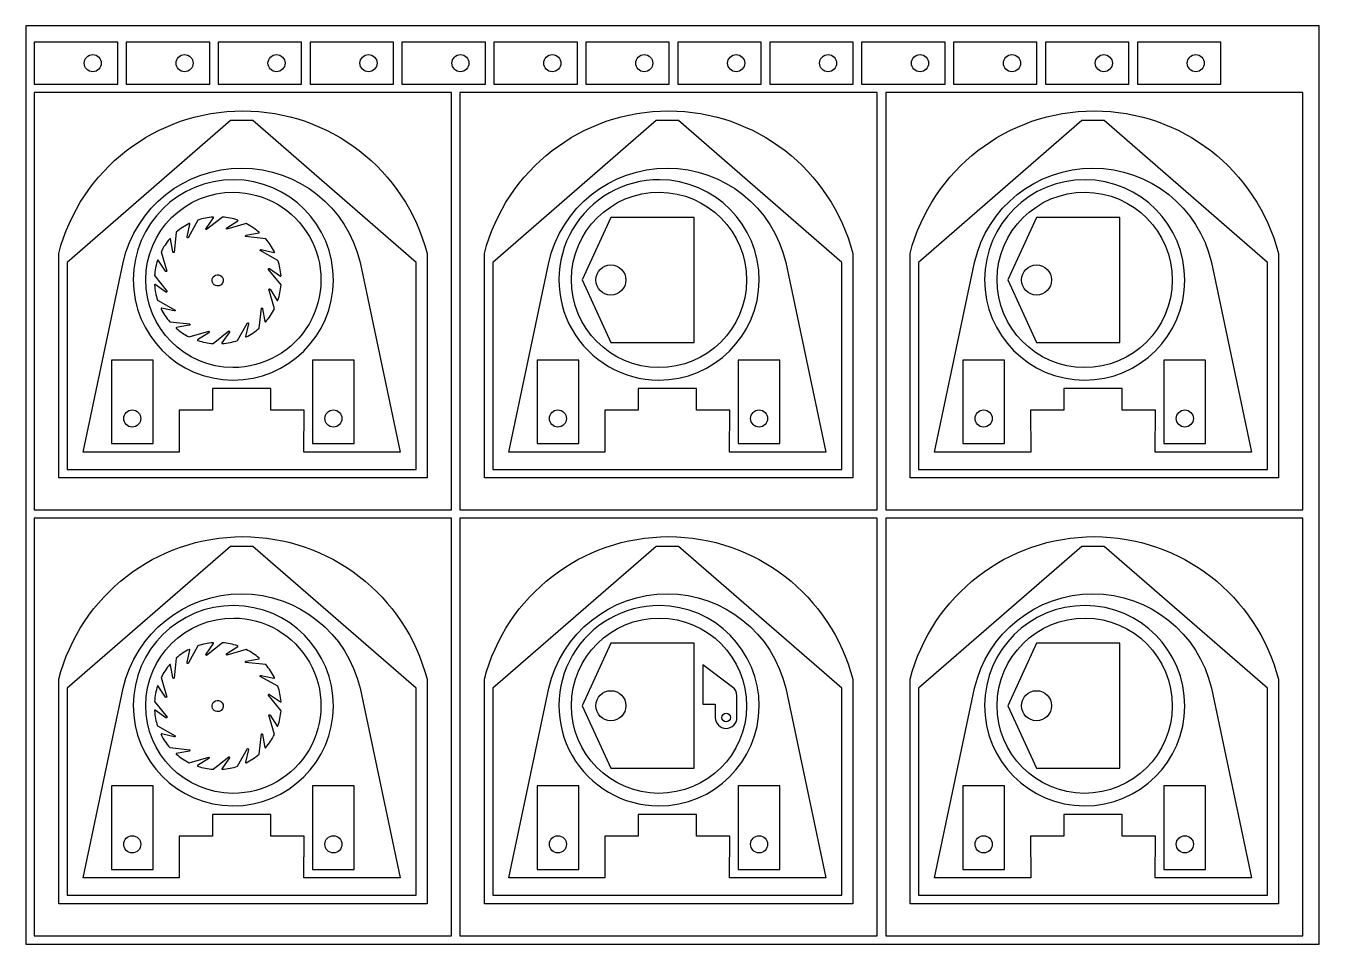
# Model space of a CAD drawing. Header units: metres. Extents: x 0 to 1550, y 0 to 1100.
import ezdxf

# ---------------------------------------------------------------- set-up
doc = ezdxf.new("R2010")
doc.units = ezdxf.units.M

msp = doc.modelspace()

# ---------------------------------------------------------------- linework, layer by layer
for points in [[(0, 0), (1550, 0), (1550, 1100), (0, 1100)], [(110.1, 1030.3), (110.1, 1080.3), (10.1, 1080.3), (10.1, 1030.3)], [(220.3, 1030.3), (220.3, 1080.3), (120.3, 1080.3), (120.3, 1030.3)], [(330.5, 1030.3), (330.5, 1080.3), (230.5, 1080.3), (230.5, 1030.3)], [(440.6, 1030.3), (440.6, 1080.3), (340.6, 1080.3), (340.6, 1030.3)], [(550.8, 1030.3), (550.8, 1080.3), (450.8, 1080.3), (450.8, 1030.3)], [(661, 1030.3), (661, 1080.3), (561, 1080.3), (561, 1030.3)], [(771.1, 1030.3), (771.1, 1080.3), (671.1, 1080.3), (671.1, 1030.3)], [(881.3, 1030.3), (881.3, 1080.3), (781.3, 1080.3), (781.3, 1030.3)], [(991.5, 1030.3), (991.5, 1080.3), (891.5, 1080.3), (891.5, 1030.3)], [(1101.7, 1030.3), (1101.7, 1080.3), (1001.7, 1080.3), (1001.7, 1030.3)], [(1211.8, 1030.3), (1211.8, 1080.3), (1111.8, 1080.3), (1111.8, 1030.3)], [(1322, 1030.3), (1322, 1080.3), (1222, 1080.3), (1222, 1030.3)], [(1432.2, 1030.3), (1432.2, 1080.3), (1332.2, 1080.3), (1332.2, 1030.3)], [(510.1, 520.2), (510.1, 1020.2), (10.1, 1020.2), (10.1, 520.2)], [(1020.3, 520.2), (1020.3, 1020.2), (520.3, 1020.2), (520.3, 520.2)], [(1530.5, 520.2), (1530.5, 1020.2), (1030.5, 1020.2), (1030.5, 520.2)], [(467.6, 568.6), (467.6, 816.6), (272, 986.6), (245.2, 986.6), (49.6, 816.6), (49.6, 568.6)], [(977.8, 568.6), (977.8, 816.6), (782.2, 986.6), (755.3, 986.6), (559.8, 816.6), (559.8, 568.6)], [(1488, 568.6), (1488, 816.6), (1292.4, 986.6), (1265.5, 986.6), (1070, 816.6), (1070, 568.6)], [(801.1, 870.6), (701.1, 870.6), (666.8, 795.6), (701.1, 720.6), (801.1, 720.6)], [(1311.3, 870.6), (1211.3, 870.6), (1177, 795.6), (1211.3, 720.6), (1311.3, 720.6)], [(102.5, 599.6), (152.5, 599.6), (152.5, 699.6), (102.5, 699.6)], [(343.6, 599.6), (393.6, 599.6), (393.6, 699.6), (343.6, 699.6)], [(612.7, 599.6), (662.7, 599.6), (662.7, 699.6), (612.7, 699.6)], [(853.8, 599.6), (903.8, 599.6), (903.8, 699.6), (853.8, 699.6)], [(1122.9, 599.6), (1172.9, 599.6), (1172.9, 699.6), (1122.9, 699.6)], [(1364, 599.6), (1414, 599.6), (1414, 699.6), (1364, 699.6)], [(510.1, 10.1), (510.1, 510.1), (10.1, 510.1), (10.1, 10.1)], [(1020.3, 10.1), (1020.3, 510.1), (520.3, 510.1), (520.3, 10.1)], [(1530.5, 10.1), (1530.5, 510.1), (1030.5, 510.1), (1030.5, 10.1)], [(467.6, 58.5), (467.6, 306.5), (272, 476.5), (245.2, 476.5), (49.6, 306.5), (49.6, 58.5)], [(977.8, 58.5), (977.8, 306.5), (782.2, 476.5), (755.3, 476.5), (559.8, 306.5), (559.8, 58.5)], [(1488, 58.5), (1488, 306.5), (1292.4, 476.5), (1265.5, 476.5), (1070, 306.5), (1070, 58.5)], [(801.1, 360.6), (701.1, 360.6), (666.8, 285.6), (701.1, 210.6), (801.1, 210.6)], [(1311.3, 360.6), (1211.3, 360.6), (1177, 285.6), (1211.3, 210.6), (1311.3, 210.6)], [(102.5, 89.5), (152.5, 89.5), (152.5, 189.5), (102.5, 189.5)], [(343.6, 89.5), (393.6, 89.5), (393.6, 189.5), (343.6, 189.5)], [(612.7, 89.5), (662.7, 89.5), (662.7, 189.5), (612.7, 189.5)], [(853.8, 89.5), (903.8, 89.5), (903.8, 189.5), (853.8, 189.5)], [(1122.9, 89.5), (1172.9, 89.5), (1172.9, 189.5), (1122.9, 189.5)], [(1364, 89.5), (1414, 89.5), (1414, 189.5), (1364, 189.5)]]:
    msp.add_lwpolyline(points, close=True)
for points in [[(90.4, 1055.3, -1), (69.9, 1055.3, -1)], [(200.5, 1055.3, -1), (180, 1055.3, -1)], [(310.7, 1055.3, -1), (290.2, 1055.3, -1)], [(420.9, 1055.3, -1), (400.4, 1055.3, -1)], [(531.1, 1055.3, -1), (510.6, 1055.3, -1)], [(641.2, 1055.3, -1), (620.7, 1055.3, -1)], [(751.4, 1055.3, -1), (730.9, 1055.3, -1)], [(861.6, 1055.3, -1), (841.1, 1055.3, -1)], [(971.7, 1055.3, -1), (951.2, 1055.3, -1)], [(1081.9, 1055.3, -1), (1061.4, 1055.3, -1)], [(1192.1, 1055.3, -1), (1171.6, 1055.3, -1)], [(1302.2, 1055.3, -1), (1281.7, 1055.3, -1)], [(1412.4, 1055.3, -1), (1391.9, 1055.3, -1)], [(480.8, 558.4), (39.4, 558.4), (39.4, 827.4, -0.773963), (480.8, 827.4)], [(991, 558.4), (549.6, 558.4), (549.6, 827.4, -0.773963), (991, 827.4)], [(1501.2, 558.4), (1059.8, 558.4), (1059.8, 827.4, -0.773963), (1501.2, 827.4)], [(448.6, 589.5), (333.3, 589.5), (333.5, 639.5), (293.5, 639.5), (293.5, 665.5), (223.7, 665.5), (223.7, 639.5), (183.7, 639.5), (183.9, 589.5), (68.6, 589.5), (116.6, 816.6, -0.796638), (400.5, 816.6)], [(249.2, 915.7, 1), (248.1, 675.7, 1)], [(958.8, 589.5), (843.4, 589.5), (843.7, 639.5), (803.7, 639.5), (803.7, 665.5), (733.9, 665.5), (733.9, 639.5), (693.9, 639.5), (694.1, 589.5), (578.8, 589.5), (626.8, 816.6, -0.796638), (910.7, 816.6)], [(759.4, 915.7, 1), (758.3, 675.7, 1)], [(1469, 589.5), (1353.6, 589.5), (1353.9, 639.5), (1313.9, 639.5), (1313.9, 665.5), (1244.1, 665.5), (1244.1, 639.5), (1204.1, 639.5), (1204.3, 589.5), (1089, 589.5), (1137, 816.6, -0.796638), (1420.9, 816.6)], [(1269.5, 915.7, 1), (1268.5, 675.7, 1)], [(249.1, 900.7, -1), (248.2, 690.7, -1)], [(759.3, 900.7, -1), (758.4, 690.7, -1)], [(1269.5, 900.7, -1), (1268.6, 690.7, -1)], [(180.3, 852.8), (177.6, 828.6, -0.006056), (177.6, 828.6, -0.535324), (176.1, 829.3), (173.3, 844.7, 0.631183), (172.5, 844.9, 0.061611), (162.1, 829.4), (168.8, 806.1, -0.006056), (168.8, 806, -0.535324), (167.2, 806.1), (158.7, 819.2, 0.631183), (157.8, 819.1, 0.061611), (154.2, 800.8), (169.3, 781.8, -0.006056), (169.3, 781.8, -0.535324), (167.8, 781.2), (154.9, 790.2, 0.631183), (154.2, 789.7, 0.061611), (157.8, 771.4), (179.1, 759.6, -0.006056), (179.1, 759.6, -0.535324), (177.9, 758.5), (162.6, 761.8, 0.631183), (162, 761.1, 0.061611), (172.4, 745.6), (196.6, 742.9, -0.006056), (196.6, 742.9, -0.535324), (195.9, 741.3), (180.5, 738.6, 0.631183), (180.3, 737.7, 0.061611), (195.8, 727.4), (219.1, 734.1, -0.006056), (219.2, 734.1, -0.535324), (219.1, 732.4), (205.9, 724, 0.631183), (206.1, 723.1, 0.061611), (224.4, 719.4), (243.4, 734.6, -0.006056), (243.4, 734.6, -0.535324), (244, 733.1), (235, 720.2, 0.631183), (235.5, 719.4, 0.061611), (253.8, 723.1), (265.5, 744.3, -0.006056), (265.6, 744.4, -0.535324), (266.7, 743.2), (263.4, 727.9, 0.631183), (264.1, 727.3, 0.061611), (279.6, 737.7), (282.3, 761.8, -0.006056), (282.3, 761.9, -0.535324), (283.8, 761.2), (286.6, 745.8, 0.631183), (287.5, 745.5, 0.061611), (297.8, 761), (291.1, 784.4, -0.006056), (291.1, 784.4, -0.535324), (292.8, 784.4), (301.2, 771.2, 0.631183), (302.1, 771.3, 0.061611), (305.8, 789.6), (290.6, 808.6, -0.006056), (290.6, 808.7, -0.535324), (292.1, 809.3), (305, 800.3, 0.631183), (305.8, 800.8, 0.061611), (302.1, 819.1), (280.9, 830.8, -0.006056), (280.8, 830.8, -0.535324), (282, 832), (297.3, 828.6, 0.631183), (297.9, 829.3, 0.061611), (287.5, 844.9), (263.4, 847.6, -0.006056), (263.3, 847.6, -0.535324), (264, 849.1), (279.4, 851.9, 0.631183), (279.6, 852.7, 0.061611), (264.1, 863.1), (240.8, 856.4, -0.006056), (240.8, 856.4, -0.535324), (240.8, 858), (254, 866.5, 0.631183), (253.9, 867.4, 0.061611), (235.6, 871), (216.6, 855.9, -0.006056), (216.5, 855.9, -0.535324), (215.9, 857.4), (224.9, 870.2, 0.631183), (224.4, 871, 0.061611), (206.1, 867.4), (194.4, 846.1, -0.006056), (194.4, 846.1, -0.535324), (193.2, 847.3), (196.6, 862.6, 0.631183), (195.8, 863.1, 0.061611)], [(701.1, 813.6, -1), (701.1, 777.6, -1)], [(1211.3, 813.6, -1), (1211.3, 777.6, -1)], [(230.9, 801.9, -1), (229, 788.5, -1)], [(127.5, 619.4, -1), (127.5, 639.9, -1)], [(368.6, 619.4, -1), (368.6, 639.9, -1)], [(637.7, 619.4, -1), (637.7, 639.9, -1)], [(878.8, 619.4, -1), (878.8, 639.9, -1)], [(1147.9, 619.4, -1), (1147.9, 639.9, -1)], [(1389, 619.4, -1), (1389, 639.9, -1)], [(480.8, 48.3), (39.4, 48.3), (39.4, 317.3, -0.773963), (480.8, 317.3)], [(991, 48.3), (549.6, 48.3), (549.6, 317.3, -0.773963), (991, 317.3)], [(1501.2, 48.3), (1059.8, 48.3), (1059.8, 317.3, -0.773963), (1501.2, 317.3)], [(448.6, 79.4), (333.3, 79.4), (333.5, 129.4), (293.5, 129.4), (293.5, 155.4), (223.7, 155.4), (223.7, 129.4), (183.7, 129.4), (183.9, 79.4), (68.6, 79.4), (116.6, 306.5, -0.796638), (400.5, 306.5)], [(958.8, 79.4), (843.4, 79.4), (843.7, 129.4), (803.7, 129.4), (803.7, 155.4), (733.9, 155.4), (733.9, 129.4), (693.9, 129.4), (694.1, 79.4), (578.8, 79.4), (626.8, 306.5, -0.796638), (910.7, 306.5)], [(1469, 79.4), (1353.6, 79.4), (1353.9, 129.4), (1313.9, 129.4), (1313.9, 155.4), (1244.1, 155.4), (1244.1, 129.4), (1204.1, 129.4), (1204.3, 79.4), (1089, 79.4), (1137, 306.5, -0.796638), (1420.9, 306.5)], [(249.2, 405.6, 1), (248.1, 165.6, 1)], [(759.4, 405.6, 1), (758.3, 165.6, 1)], [(1269.5, 405.6, 1), (1268.5, 165.6, 1)], [(249.1, 390.6, -1), (248.2, 180.6, -1)], [(759.3, 390.6, -1), (758.4, 180.6, -1)], [(1269.5, 390.6, -1), (1268.6, 180.6, -1)], [(180.3, 342.7), (177.6, 318.6, -0.006056), (177.6, 318.5, -0.535324), (176.1, 319.2), (173.3, 334.6, 0.631183), (172.5, 334.9, 0.061611), (162.1, 319.3), (168.8, 296, -0.006056), (168.8, 296, -0.535324), (167.2, 296), (158.7, 309.2, 0.631183), (157.8, 309.1, 0.061611), (154.2, 290.8), (169.3, 271.8, -0.006056), (169.3, 271.7, -0.535324), (167.8, 271.1), (154.9, 280.1, 0.631183), (154.2, 279.6, 0.061611), (157.8, 261.3), (179.1, 249.6, -0.006056), (179.1, 249.6, -0.535324), (177.9, 248.4), (162.6, 251.8, 0.631183), (162, 251, 0.061611), (172.4, 235.5), (196.6, 232.8, -0.006056), (196.6, 232.8, -0.535324), (195.9, 231.3), (180.5, 228.5, 0.631183), (180.3, 227.7, 0.061611), (195.8, 217.3), (219.1, 224, -0.006056), (219.2, 224, -0.535324), (219.1, 222.4), (205.9, 213.9, 0.631183), (206.1, 213, 0.061611), (224.4, 209.4), (243.4, 224.5, -0.006056), (243.4, 224.5, -0.535324), (244, 223), (235, 210.1, 0.631183), (235.5, 209.4, 0.061611), (253.8, 213), (265.5, 234.3, -0.006056), (265.6, 234.3, -0.535324), (266.7, 233.1), (263.4, 217.8, 0.631183), (264.1, 217.2, 0.061611), (279.6, 227.6), (282.3, 251.8, -0.006056), (282.3, 251.8, -0.535324), (283.8, 251.1), (286.6, 235.7, 0.631183), (287.5, 235.5, 0.061611), (297.8, 251), (291.1, 274.3, -0.006056), (291.1, 274.4, -0.535324), (292.8, 274.3), (301.2, 261.1, 0.631183), (302.1, 261.3, 0.061611), (305.8, 279.6), (290.6, 298.6, -0.006056), (290.6, 298.6, -0.535324), (292.1, 299.2), (305, 290.2, 0.631183), (305.8, 290.7, 0.061611), (302.1, 309), (280.9, 320.7, -0.006056), (280.8, 320.8, -0.535324), (282, 321.9), (297.3, 318.6, 0.631183), (297.9, 319.3, 0.061611), (287.5, 334.8), (263.4, 337.5, -0.006056), (263.3, 337.5, -0.535324), (264, 339), (279.4, 341.8, 0.631183), (279.6, 342.7, 0.061611), (264.1, 353), (240.8, 346.3, -0.006056), (240.8, 346.3, -0.535324), (240.8, 348), (254, 356.4, 0.631183), (253.9, 357.3, 0.061611), (235.6, 361), (216.6, 345.8, -0.006056), (216.5, 345.8, -0.535324), (215.9, 347.3), (224.9, 360.2, 0.631183), (224.4, 361, 0.061611), (206.1, 357.3), (194.4, 336.1, -0.006056), (194.4, 336, -0.535324), (193.2, 337.2), (196.6, 352.5, 0.631183), (195.8, 353.1, 0.061611)], [(852.2, 297.5, 0.237253), (847, 307.9), (811.2, 334.5), (811.2, 287.5), (826.2, 287.5), (826.2, 271.5, 1), (852.2, 271.5)], [(701.1, 303.6, -1), (701.1, 267.6, -1)], [(1211.3, 303.6, -1), (1211.3, 267.6, -1)], [(230.9, 291.8, -1), (229, 278.5, -1)], [(834, 271.5, -1), (844.5, 271.5, -1)], [(127.5, 109.3, -1), (127.5, 129.8, -1)], [(368.6, 109.3, -1), (368.6, 129.8, -1)], [(637.7, 109.3, -1), (637.7, 129.8, -1)], [(878.8, 109.3, -1), (878.8, 129.8, -1)], [(1147.9, 109.3, -1), (1147.9, 129.8, -1)], [(1389, 109.3, -1), (1389, 129.8, -1)]]:
    msp.add_lwpolyline(points, format="xyb", close=True)

doc.saveas('drawing.dxf')
